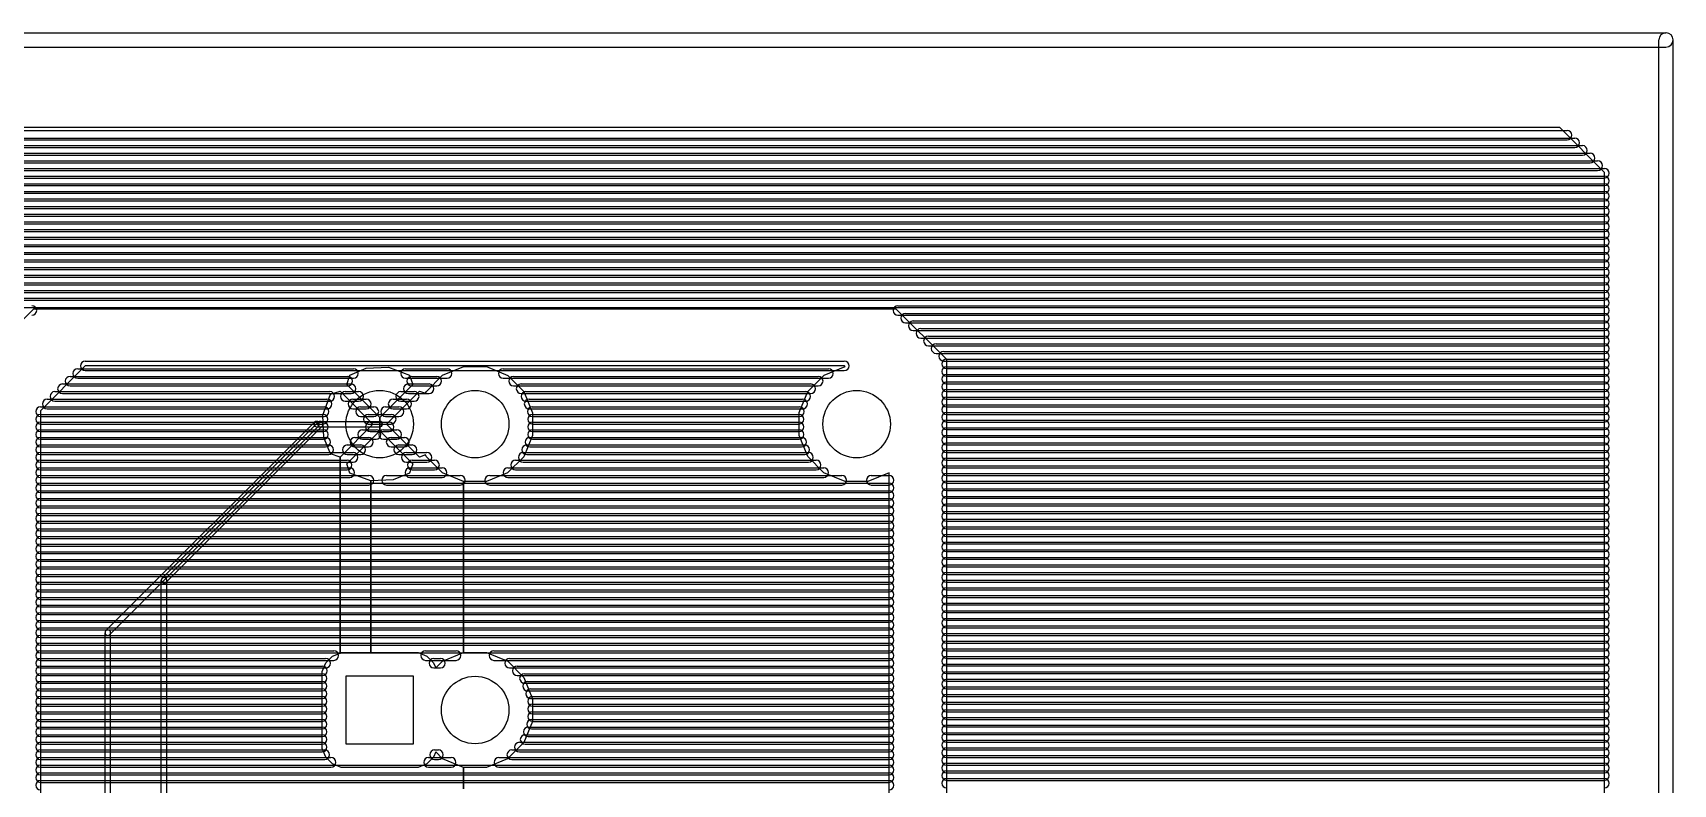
# Model space of a CAD drawing. Extents: x 25909 to 94169, y 14485 to 72115.
# Drawn here: x 76970 to 94169, y 64230 to 72115 of the extents above; entities that cross this region are included whole.
import ezdxf

# ---------------------------------------------------------------- set-up
doc = ezdxf.new("R2010")
doc.units = 0
doc.layers.add('BLACK', color=1, linetype='CONTINUOUS')

msp = doc.modelspace()

# ---------------------------------------------------------------- linework, layer by layer
at = {"layer": 'BLACK'}
for p, q in [((27165, 72115), (94093, 72115)), ((27165, 71965), (94093, 71965)), ((94019, 14560), (94019, 72040)), ((94169, 14560), (94169, 72040)), ((92979, 71120), (67662, 71121)), ((67689, 71091), (93057, 71091)), ((67689, 71091), (93057, 71091)), ((93449, 70650), (92979, 71120)), ((67682, 70931), (93218, 70931)), ((67682, 70931), (93218, 70931)), ((67689, 71011), (93137, 71011)), ((67689, 71011), (93137, 71011)), ((67689, 70991), (93057, 70991)), ((67689, 70991), (93057, 70991)), ((67689, 70911), (93137, 70911)), ((67689, 70911), (93137, 70911)), ((67520, 70691), (93448, 70691)), ((67520, 70691), (93448, 70691)), ((67601, 70771), (93377, 70771)), ((67601, 70771), (93377, 70771)), ((67649, 70851), (93297, 70851)), ((67649, 70851), (93297, 70851)), ((67649, 70751), (93297, 70751)), ((67649, 70751), (93297, 70751)), ((67682, 70831), (93218, 70831)), ((67682, 70831), (93218, 70831)), ((67260, 70611), (93448, 70611)), ((67260, 70611), (93448, 70611)), ((67520, 70591), (93448, 70591)), ((67520, 70591), (93448, 70591)), ((67601, 70671), (93377, 70671)), ((67601, 70671), (93377, 70671)), ((71389, 70531), (93449, 70531)), ((71389, 70531), (93449, 70531)), ((93450, 34191), (93449, 70650)), ((67260, 70511), (93448, 70511)), ((67260, 70511), (93448, 70511)), ((71389, 70431), (93449, 70431)), ((71389, 70431), (93449, 70431)), ((71505, 70451), (93449, 70451)), ((71505, 70451), (93449, 70451)), ((71505, 70351), (93449, 70351)), ((71505, 70351), (93449, 70351)), ((71572, 70371), (93448, 70371)), ((71572, 70371), (93448, 70371)), ((71572, 70271), (93448, 70271)), ((71572, 70271), (93448, 70271)), ((71606, 70291), (93448, 70291)), ((71606, 70291), (93448, 70291)), ((71606, 70191), (93448, 70191)), ((71606, 70191), (93448, 70191)), ((71626, 70211), (93448, 70211)), ((71626, 70211), (93448, 70211)), ((71614, 70051), (93448, 70051)), ((71614, 70051), (93448, 70051)), ((71626, 70131), (93448, 70131)), ((71626, 70131), (93448, 70131)), ((71626, 70111), (93448, 70111)), ((71626, 70111), (93448, 70111)), ((71626, 70031), (93448, 70031)), ((71626, 70031), (93448, 70031)), ((71524, 69891), (93448, 69891)), ((71524, 69891), (93448, 69891)), ((71580, 69971), (93448, 69971)), ((71580, 69971), (93448, 69971)), ((71580, 69871), (93448, 69871)), ((71580, 69871), (93448, 69871)), ((71614, 69951), (93448, 69951)), ((71614, 69951), (93448, 69951)), ((71165, 69731), (93449, 69731)), ((71165, 69731), (93449, 69731)), ((71434, 69811), (93448, 69811)), ((71434, 69811), (93448, 69811)), ((71434, 69711), (93448, 69711)), ((71434, 69711), (93448, 69711)), ((71524, 69791), (93448, 69791)), ((71524, 69791), (93448, 69791)), ((70925, 69491), (93449, 69491)), ((70925, 69491), (93449, 69491)), ((71005, 69571), (93449, 69571)), ((71005, 69571), (93449, 69571)), ((71085, 69651), (93449, 69651)), ((71085, 69651), (93449, 69651)), ((71085, 69551), (93449, 69551)), ((71085, 69551), (93449, 69551)), ((71165, 69631), (93449, 69631)), ((71165, 69631), (93449, 69631)), ((70765, 69331), (93449, 69331)), ((70765, 69331), (93449, 69331)), ((70845, 69411), (93449, 69411)), ((70845, 69411), (93449, 69411)), ((70925, 69391), (93449, 69391)), ((70925, 69391), (93449, 69391)), ((71005, 69471), (93449, 69471)), ((71005, 69471), (93449, 69471)), ((70765, 69231), (93449, 69231)), ((70765, 69231), (93449, 69231)), ((70845, 69311), (93449, 69311)), ((70845, 69311), (93449, 69311)), ((76449, 68691), (76979, 69220)), ((76979, 69220), (86020, 69220)), ((86020, 69220), (86550, 68691)), ((86040, 69251), (93448, 69251)), ((86040, 69251), (93448, 69251)), ((86040, 69151), (93448, 69151)), ((86040, 69151), (93448, 69151)), ((86120, 69171), (93448, 69171)), ((86120, 69171), (93448, 69171)), ((86120, 69071), (93448, 69071)), ((86120, 69071), (93448, 69071)), ((86200, 69091), (93448, 69091)), ((86200, 69091), (93448, 69091)), ((86200, 68991), (93448, 68991)), ((86200, 68991), (93448, 68991)), ((86280, 69011), (93448, 69011)), ((86280, 69011), (93448, 69011)), ((86280, 68911), (93448, 68911)), ((86280, 68911), (93448, 68911)), ((86360, 68931), (93448, 68931)), ((86360, 68931), (93448, 68931)), ((86360, 68831), (93448, 68831)), ((86360, 68831), (93448, 68831)), ((86440, 68851), (93448, 68851)), ((86440, 68851), (93448, 68851)), ((77520, 68670), (85478, 68670)), ((77520, 68670), (85478, 68670)), ((86440, 68751), (93448, 68751)), ((86440, 68751), (93448, 68751)), ((86520, 68771), (93448, 68771)), ((86520, 68771), (93448, 68771)), ((86520, 68671), (93448, 68671)), ((86520, 68671), (93448, 68671)), ((86550, 68691), (93448, 68691)), ((86550, 68691), (93448, 68691)), ((86550, 68691), (86550, 34191)), ((77520, 68620), (77050, 68150)), ((77360, 68510), (80272, 68510)), ((77360, 68510), (80272, 68510)), ((77440, 68590), (80332, 68590)), ((77440, 68590), (80332, 68590)), ((77440, 68490), (80332, 68490)), ((77440, 68490), (80332, 68490)), ((85479, 68620), (77520, 68620)), ((77520, 68570), (85478, 68570)), ((77520, 68570), (85478, 68570)), ((80261, 68425), (80294, 68524)), ((80294, 68524), (80465, 68595)), ((80465, 68595), (80700, 68605)), ((80700, 68605), (80920, 68524)), ((80877, 68590), (81313, 68590)), ((80877, 68590), (81313, 68590)), ((80877, 68490), (81313, 68490)), ((80877, 68490), (81313, 68490)), ((80920, 68524), (80953, 68425)), ((80942, 68510), (81204, 68510)), ((80942, 68510), (81204, 68510)), ((81096, 68351), (81266, 68521)), ((81266, 68521), (81488, 68612)), ((81488, 68612), (81728, 68612)), ((81728, 68612), (81949, 68520)), ((81901, 68590), (85313, 68590)), ((81901, 68590), (85313, 68590)), ((81901, 68490), (85313, 68490)), ((81901, 68490), (85313, 68490)), ((81949, 68520), (82119, 68350)), ((82009, 68510), (85205, 68510)), ((82009, 68510), (85205, 68510)), ((85096, 68351), (85266, 68521)), ((85266, 68521), (85487, 68612)), ((85487, 68612), (85479, 68620)), ((86550, 68611), (93448, 68611)), ((86550, 68611), (93448, 68611)), ((86550, 68591), (93448, 68591)), ((86550, 68591), (93448, 68591)), ((86550, 68531), (93448, 68531)), ((86550, 68531), (93448, 68531)), ((86550, 68511), (93448, 68511)), ((86550, 68511), (93448, 68511)), ((77200, 68350), (80084, 68350)), ((77200, 68350), (80084, 68350)), ((77280, 68430), (80306, 68430)), ((77280, 68430), (80306, 68430)), ((77280, 68330), (80306, 68330)), ((77280, 68330), (80306, 68330)), ((77360, 68410), (80272, 68410)), ((77360, 68410), (80272, 68410)), ((80011, 68102), (80092, 68322)), ((80092, 68322), (80191, 68355)), ((80191, 68355), (80536, 68009)), ((80246, 68350), (80386, 68350)), ((80246, 68350), (80386, 68350)), ((80607, 68080), (80261, 68425)), ((80953, 68425), (80607, 68080)), ((80678, 68009), (81023, 68355)), ((80827, 68350), (80969, 68350)), ((80827, 68350), (80969, 68350)), ((80907, 68430), (81125, 68430)), ((80907, 68430), (81125, 68430)), ((80907, 68330), (81125, 68330)), ((80907, 68330), (81125, 68330)), ((80942, 68410), (81204, 68410)), ((80942, 68410), (81204, 68410)), ((81023, 68355), (81088, 68334)), ((81088, 68334), (81096, 68351)), ((82009, 68410), (85205, 68410)), ((82009, 68410), (85205, 68410)), ((82089, 68430), (85125, 68430)), ((82089, 68430), (85125, 68430)), ((82089, 68330), (85125, 68330)), ((82089, 68330), (85125, 68330)), ((82119, 68350), (82210, 68128)), ((82140, 68350), (85074, 68350)), ((82140, 68350), (85074, 68350)), ((85004, 68130), (85096, 68351)), ((86550, 68451), (93448, 68451)), ((86550, 68451), (93448, 68451)), ((86550, 68431), (93448, 68431)), ((86550, 68431), (93448, 68431)), ((86550, 68371), (93448, 68371)), ((86550, 68371), (93448, 68371)), ((86550, 68351), (93448, 68351)), ((86550, 68351), (93448, 68351)), ((86550, 68291), (93448, 68291)), ((86550, 68291), (93448, 68291)), ((77050, 68190), (80024, 68190)), ((77050, 68190), (80024, 68190)), ((77050, 68150), (77050, 24288)), ((77120, 68270), (80054, 68270)), ((77120, 68270), (80054, 68270)), ((77120, 68170), (80054, 68170)), ((77120, 68170), (80054, 68170)), ((77200, 68250), (80084, 68250)), ((77200, 68250), (80084, 68250)), ((80246, 68250), (80386, 68250)), ((80246, 68250), (80386, 68250)), ((80326, 68270), (80466, 68270)), ((80326, 68270), (80466, 68270)), ((80326, 68170), (80466, 68170)), ((80326, 68170), (80466, 68170)), ((80406, 68190), (80546, 68190)), ((80406, 68190), (80546, 68190)), ((80667, 68190), (80809, 68190)), ((80667, 68190), (80809, 68190)), ((80747, 68270), (80889, 68270)), ((80747, 68270), (80889, 68270)), ((80747, 68170), (80889, 68170)), ((80747, 68170), (80889, 68170)), ((80827, 68250), (80969, 68250)), ((80827, 68250), (80969, 68250)), ((82140, 68250), (85074, 68250)), ((82140, 68250), (85074, 68250)), ((82173, 68270), (85041, 68270)), ((82173, 68270), (85041, 68270)), ((82173, 68170), (85041, 68170)), ((82173, 68170), (85041, 68170)), ((82206, 68190), (85008, 68190)), ((82206, 68190), (85008, 68190)), ((82210, 68128), (82210, 67888)), ((85004, 67890), (85004, 68130)), ((86550, 68271), (93448, 68271)), ((86550, 68271), (93448, 68271)), ((86550, 68211), (93448, 68211)), ((86550, 68211), (93448, 68211)), ((86550, 68191), (93448, 68191)), ((86550, 68191), (93448, 68191)), ((86550, 68131), (93448, 68131)), ((86550, 68131), (93448, 68131)), ((86550, 68111), (93448, 68111)), ((86550, 68111), (93448, 68111)), ((77050, 68110), (80012, 68110)), ((77050, 68110), (80012, 68110)), ((77050, 68090), (80024, 68090)), ((77050, 68090), (80024, 68090)), ((77050, 68030), (80016, 68030)), ((77050, 68030), (80016, 68030)), ((77050, 68010), (80012, 68010)), ((77050, 68010), (80012, 68010)), ((77050, 67950), (80018, 67950)), ((77050, 67950), (80018, 67950)), ((79923, 68029), (77736, 65842)), ((79964, 67988), (77777, 65801)), ((78326, 66392), (79963, 68029)), ((78367, 66351), (80004, 67988)), ((79945, 68038), (80607, 68038)), ((79945, 67980), (80607, 67980)), ((79984, 68038), (80606, 68038)), ((79984, 67980), (80606, 67980)), ((80021, 67867), (80011, 68102)), ((80536, 68009), (80191, 67663)), ((80406, 68090), (80546, 68090)), ((80406, 68090), (80546, 68090)), ((80427, 67950), (80569, 67950)), ((80427, 67950), (80569, 67950)), ((80486, 68110), (80728, 68110)), ((80486, 68110), (80728, 68110)), ((80486, 68010), (80728, 68010)), ((80486, 68010), (80728, 68010)), ((80507, 68030), (80705, 68030)), ((80507, 68030), (80705, 68030)), ((80607, 67938), (80607, 68080)), ((80607, 68080), (80607, 67938)), ((80646, 67950), (80786, 67950)), ((80646, 67950), (80786, 67950)), ((80667, 68090), (80809, 68090)), ((80667, 68090), (80809, 68090)), ((81023, 67663), (80678, 68009)), ((82206, 68090), (85008, 68090)), ((82206, 68090), (85008, 68090)), ((82210, 68110), (85004, 68110)), ((82210, 68110), (85004, 68110)), ((82210, 68030), (85004, 68030)), ((82210, 68030), (85004, 68030)), ((82210, 68010), (85004, 68010)), ((82210, 68010), (85004, 68010)), ((82210, 67950), (85004, 67950)), ((82210, 67950), (85004, 67950)), ((86550, 68051), (93448, 68051)), ((86550, 68051), (93448, 68051)), ((86550, 68031), (93448, 68031)), ((86550, 68031), (93448, 68031)), ((86550, 67971), (93448, 67971)), ((86550, 67971), (93448, 67971)), ((86550, 67951), (93448, 67951)), ((86550, 67951), (93448, 67951)), ((77050, 67930), (80016, 67930)), ((77050, 67930), (80016, 67930)), ((77050, 67870), (80040, 67870)), ((77050, 67870), (80040, 67870)), ((77050, 67850), (80018, 67850)), ((77050, 67850), (80018, 67850)), ((77050, 67790), (80072, 67790)), ((77050, 67790), (80072, 67790)), ((77050, 67770), (80040, 67770)), ((77050, 67770), (80040, 67770)), ((80092, 67696), (80021, 67867)), ((80261, 67593), (80607, 67938)), ((80267, 67790), (80409, 67790)), ((80267, 67790), (80409, 67790)), ((80347, 67870), (80489, 67870)), ((80347, 67870), (80489, 67870)), ((80347, 67770), (80489, 67770)), ((80347, 67770), (80489, 67770)), ((80427, 67850), (80569, 67850)), ((80427, 67850), (80569, 67850)), ((80507, 67930), (80705, 67930)), ((80507, 67930), (80705, 67930)), ((80607, 67938), (80953, 67593)), ((80646, 67850), (80786, 67850)), ((80646, 67850), (80786, 67850)), ((80726, 67870), (80866, 67870)), ((80726, 67870), (80866, 67870)), ((80726, 67770), (80866, 67770)), ((80726, 67770), (80866, 67770)), ((80806, 67790), (80946, 67790)), ((80806, 67790), (80946, 67790)), ((82210, 67888), (82118, 67667)), ((82148, 67790), (85064, 67790)), ((82148, 67790), (85064, 67790)), ((82181, 67870), (85031, 67870)), ((82181, 67870), (85031, 67870)), ((82181, 67770), (85031, 67770)), ((82181, 67770), (85031, 67770)), ((82210, 67930), (85004, 67930)), ((82210, 67930), (85004, 67930)), ((82210, 67850), (85004, 67850)), ((82210, 67850), (85004, 67850)), ((85095, 67668), (85004, 67890)), ((86550, 67891), (93448, 67891)), ((86550, 67891), (93448, 67891)), ((86550, 67871), (93448, 67871)), ((86550, 67871), (93448, 67871)), ((86550, 67811), (93448, 67811)), ((86550, 67811), (93448, 67811)), ((86550, 67791), (93448, 67791)), ((86550, 67791), (93448, 67791)), ((77050, 67710), (80328, 67710)), ((77050, 67710), (80328, 67710)), ((77050, 67690), (80072, 67690)), ((77050, 67690), (80072, 67690)), ((77050, 67630), (80264, 67630)), ((77050, 67630), (80264, 67630)), ((77050, 67610), (80328, 67610)), ((77050, 67610), (80328, 67610)), ((80191, 67663), (80092, 67696)), ((80191, 65607), (80191, 67663)), ((80191, 67663), (80191, 65607)), ((80267, 67690), (80409, 67690)), ((80267, 67690), (80409, 67690)), ((80806, 67690), (80946, 67690)), ((80806, 67690), (80946, 67690)), ((80886, 67710), (81102, 67710)), ((80886, 67710), (81102, 67710)), ((80886, 67610), (81102, 67610)), ((80886, 67610), (81102, 67610)), ((80948, 67630), (81182, 67630)), ((80948, 67630), (81182, 67630)), ((81088, 67685), (81023, 67663)), ((81095, 67668), (81088, 67685)), ((81265, 67498), (81095, 67668)), ((82118, 67667), (81948, 67497)), ((82031, 67630), (85183, 67630)), ((82031, 67630), (85183, 67630)), ((82111, 67710), (85103, 67710)), ((82111, 67710), (85103, 67710)), ((82111, 67610), (85103, 67610)), ((82111, 67610), (85103, 67610)), ((82148, 67690), (85064, 67690)), ((82148, 67690), (85064, 67690)), ((85265, 67498), (85095, 67668)), ((86550, 67731), (93448, 67731)), ((86550, 67731), (93448, 67731)), ((86550, 67711), (93448, 67711)), ((86550, 67711), (93448, 67711)), ((86550, 67651), (93448, 67651)), ((86550, 67651), (93448, 67651)), ((86550, 67631), (93448, 67631)), ((86550, 67631), (93448, 67631)), ((77050, 67550), (80292, 67550)), ((77050, 67550), (80292, 67550)), ((77050, 67530), (80264, 67530)), ((77050, 67530), (80264, 67530)), ((77050, 67470), (80494, 67470)), ((77050, 67470), (80494, 67470)), ((77050, 67450), (80292, 67450)), ((77050, 67450), (80292, 67450)), ((80294, 67494), (80261, 67593)), ((80514, 67413), (80294, 67494)), ((80749, 67423), (80514, 67413)), ((80678, 67470), (81452, 67470)), ((80678, 67470), (81452, 67470)), ((80920, 67494), (80749, 67423)), ((80953, 67593), (80920, 67494)), ((80922, 67550), (81262, 67550)), ((80922, 67550), (81262, 67550)), ((80922, 67450), (81262, 67450)), ((80922, 67450), (81262, 67450)), ((80948, 67530), (81182, 67530)), ((80948, 67530), (81182, 67530)), ((81486, 67406), (81265, 67498)), ((81948, 67497), (81726, 67406)), ((81760, 67470), (85452, 67470)), ((81760, 67470), (85452, 67470)), ((81951, 67550), (85263, 67550)), ((81951, 67550), (85263, 67550)), ((81951, 67450), (85263, 67450)), ((81951, 67450), (85263, 67450)), ((82031, 67530), (85183, 67530)), ((82031, 67530), (85183, 67530)), ((85486, 67406), (85265, 67498)), ((85948, 67497), (85726, 67406)), ((85760, 67470), (85948, 67470)), ((85760, 67470), (85948, 67470)), ((85949, 67498), (85948, 67497)), ((85949, 64091), (85949, 67498)), ((86550, 67571), (93448, 67571)), ((86550, 67571), (93448, 67571)), ((86550, 67551), (93448, 67551)), ((86550, 67551), (93448, 67551)), ((86550, 67491), (93448, 67491)), ((86550, 67491), (93448, 67491)), ((86550, 67471), (93448, 67471)), ((86550, 67471), (93448, 67471)), ((77050, 67390), (85948, 67390)), ((77050, 67390), (85948, 67390)), ((77050, 67370), (80494, 67370)), ((77050, 67370), (80494, 67370)), ((77050, 67310), (85948, 67310)), ((77050, 67310), (85948, 67310)), ((77050, 67290), (85948, 67290)), ((77050, 67290), (85948, 67290)), ((80514, 65612), (80514, 67413)), ((80514, 67413), (80514, 65612)), ((80678, 67370), (81452, 67370)), ((80678, 67370), (81452, 67370)), ((81486, 65612), (81486, 67406)), ((81726, 67406), (81486, 67406)), ((81486, 67406), (81486, 65612)), ((81760, 67370), (85452, 67370)), ((81760, 67370), (85452, 67370)), ((85726, 67406), (85486, 67406)), ((85760, 67370), (85948, 67370)), ((85760, 67370), (85948, 67370)), ((86550, 67411), (93448, 67411)), ((86550, 67411), (93448, 67411)), ((86550, 67391), (93448, 67391)), ((86550, 67391), (93448, 67391)), ((86550, 67331), (93448, 67331)), ((86550, 67331), (93448, 67331)), ((86550, 67311), (93448, 67311)), ((86550, 67311), (93448, 67311)), ((86550, 67251), (93448, 67251)), ((86550, 67251), (93448, 67251)), ((77050, 67230), (85948, 67230)), ((77050, 67230), (85948, 67230)), ((77050, 67210), (85948, 67210)), ((77050, 67210), (85948, 67210)), ((77050, 67150), (85948, 67150)), ((77050, 67150), (85948, 67150)), ((77050, 67130), (85948, 67130)), ((77050, 67130), (85948, 67130)), ((86550, 67231), (93448, 67231)), ((86550, 67231), (93448, 67231)), ((86550, 67171), (93448, 67171)), ((86550, 67171), (93448, 67171)), ((86550, 67151), (93448, 67151)), ((86550, 67151), (93448, 67151)), ((86550, 67091), (93448, 67091)), ((86550, 67091), (93448, 67091)), ((77050, 67070), (85948, 67070)), ((77050, 67070), (85948, 67070)), ((77050, 67050), (85948, 67050)), ((77050, 67050), (85948, 67050)), ((77050, 66990), (85948, 66990)), ((77050, 66990), (85948, 66990)), ((77050, 66970), (85948, 66970)), ((77050, 66970), (85948, 66970)), ((77050, 66910), (85948, 66910)), ((77050, 66910), (85948, 66910)), ((86550, 67071), (93448, 67071)), ((86550, 67071), (93448, 67071)), ((86550, 67011), (93448, 67011)), ((86550, 67011), (93448, 67011)), ((86550, 66991), (93448, 66991)), ((86550, 66991), (93448, 66991)), ((86550, 66931), (93448, 66931)), ((86550, 66931), (93448, 66931)), ((86550, 66911), (93448, 66911)), ((86550, 66911), (93448, 66911)), ((77050, 66890), (85948, 66890)), ((77050, 66890), (85948, 66890)), ((77050, 66830), (85948, 66830)), ((77050, 66830), (85948, 66830)), ((77050, 66810), (85948, 66810)), ((77050, 66810), (85948, 66810)), ((77050, 66750), (85948, 66750)), ((77050, 66750), (85948, 66750)), ((86550, 66851), (93448, 66851)), ((86550, 66851), (93448, 66851)), ((86550, 66831), (93448, 66831)), ((86550, 66831), (93448, 66831)), ((86550, 66771), (93448, 66771)), ((86550, 66771), (93448, 66771)), ((86550, 66751), (93448, 66751)), ((86550, 66751), (93448, 66751)), ((77050, 66730), (85948, 66730)), ((77050, 66730), (85948, 66730)), ((77050, 66670), (85948, 66670)), ((77050, 66670), (85948, 66670)), ((77050, 66650), (85948, 66650)), ((77050, 66650), (85948, 66650)), ((77050, 66590), (85948, 66590)), ((77050, 66590), (85948, 66590)), ((77050, 66570), (85948, 66570)), ((77050, 66570), (85948, 66570)), ((86550, 66691), (93448, 66691)), ((86550, 66691), (93448, 66691)), ((86550, 66671), (93448, 66671)), ((86550, 66671), (93448, 66671)), ((86550, 66611), (93448, 66611)), ((86550, 66611), (93448, 66611)), ((86550, 66591), (93448, 66591)), ((86550, 66591), (93448, 66591)), ((77050, 66510), (85948, 66510)), ((77050, 66510), (85948, 66510)), ((77050, 66490), (85948, 66490)), ((77050, 66490), (85948, 66490)), ((77050, 66430), (85948, 66430)), ((77050, 66430), (85948, 66430)), ((77050, 66410), (85948, 66410)), ((77050, 66410), (85948, 66410)), ((86550, 66531), (93448, 66531)), ((86550, 66531), (93448, 66531)), ((86550, 66511), (93448, 66511)), ((86550, 66511), (93448, 66511)), ((86550, 66451), (93448, 66451)), ((86550, 66451), (93448, 66451)), ((86550, 66431), (93448, 66431)), ((86550, 66431), (93448, 66431)), ((77050, 66350), (85948, 66350)), ((77050, 66350), (85948, 66350)), ((77050, 66330), (85948, 66330)), ((77050, 66330), (85948, 66330)), ((77050, 66270), (85948, 66270)), ((77050, 66270), (85948, 66270)), ((77050, 66250), (85948, 66250)), ((77050, 66250), (85948, 66250)), ((78317, 62947), (78317, 66371)), ((78375, 62947), (78375, 66371)), ((86550, 66371), (93448, 66371)), ((86550, 66371), (93448, 66371)), ((86550, 66351), (93448, 66351)), ((86550, 66351), (93448, 66351)), ((86550, 66291), (93448, 66291)), ((86550, 66291), (93448, 66291)), ((86550, 66271), (93448, 66271)), ((86550, 66271), (93448, 66271)), ((77050, 66190), (85948, 66190)), ((77050, 66190), (85948, 66190)), ((77050, 66170), (85948, 66170)), ((77050, 66170), (85948, 66170)), ((77050, 66110), (85948, 66110)), ((77050, 66110), (85948, 66110)), ((77050, 66090), (85948, 66090)), ((77050, 66090), (85948, 66090)), ((86550, 66211), (93448, 66211)), ((86550, 66211), (93448, 66211)), ((86550, 66191), (93448, 66191)), ((86550, 66191), (93448, 66191)), ((86550, 66131), (93448, 66131)), ((86550, 66131), (93448, 66131)), ((86550, 66111), (93448, 66111)), ((86550, 66111), (93448, 66111)), ((86550, 66051), (93448, 66051)), ((86550, 66051), (93448, 66051)), ((77050, 66030), (85948, 66030)), ((77050, 66030), (85948, 66030)), ((77050, 66010), (85948, 66010)), ((77050, 66010), (85948, 66010)), ((77050, 65950), (85948, 65950)), ((77050, 65950), (85948, 65950)), ((77050, 65930), (85948, 65930)), ((77050, 65930), (85948, 65930)), ((86550, 66031), (93448, 66031)), ((86550, 66031), (93448, 66031)), ((86550, 65971), (93448, 65971)), ((86550, 65971), (93448, 65971)), ((86550, 65951), (93448, 65951)), ((86550, 65951), (93448, 65951)), ((86550, 65891), (93448, 65891)), ((86550, 65891), (93448, 65891)), ((77050, 65870), (85948, 65870)), ((77050, 65870), (85948, 65870)), ((77050, 65850), (85948, 65850)), ((77050, 65850), (85948, 65850)), ((77050, 65790), (85948, 65790)), ((77050, 65790), (85948, 65790)), ((77050, 65770), (85948, 65770)), ((77050, 65770), (85948, 65770)), ((77050, 65710), (85948, 65710)), ((77050, 65710), (85948, 65710)), ((77727, 50702), (77727, 65820)), ((77785, 50702), (77785, 65820)), ((86550, 65871), (93448, 65871)), ((86550, 65871), (93448, 65871)), ((86550, 65811), (93448, 65811)), ((86550, 65811), (93448, 65811)), ((86550, 65791), (93448, 65791)), ((86550, 65791), (93448, 65791)), ((86550, 65731), (93448, 65731)), ((86550, 65731), (93448, 65731)), ((86550, 65711), (93448, 65711)), ((86550, 65711), (93448, 65711)), ((77050, 65690), (85948, 65690)), ((77050, 65690), (85948, 65690)), ((77050, 65630), (80126, 65630)), ((77050, 65630), (80126, 65630)), ((77050, 65610), (85948, 65610)), ((77050, 65610), (85948, 65610)), ((77050, 65550), (80040, 65550)), ((77050, 65550), (80040, 65550)), ((80042, 65504), (80112, 65574)), ((80112, 65574), (80191, 65607)), ((80191, 65607), (80204, 65612)), ((80204, 65612), (80514, 65612)), ((80514, 65612), (81011, 65612)), ((81011, 65612), (81102, 65574)), ((81088, 65630), (81408, 65630)), ((81088, 65630), (81408, 65630)), ((81102, 65574), (81172, 65504)), ((81174, 65550), (81244, 65550)), ((81174, 65550), (81244, 65550)), ((81266, 65521), (81486, 65612)), ((81486, 65612), (81728, 65612)), ((81728, 65612), (81949, 65520)), ((81805, 65630), (85949, 65630)), ((81805, 65630), (85949, 65630)), ((81969, 65550), (85949, 65550)), ((81969, 65550), (85949, 65550)), ((86550, 65651), (93448, 65651)), ((86550, 65651), (93448, 65651)), ((86550, 65631), (93448, 65631)), ((86550, 65631), (93448, 65631)), ((86550, 65571), (93448, 65571)), ((86550, 65571), (93448, 65571)), ((86550, 65551), (93448, 65551)), ((86550, 65551), (93448, 65551)), ((77050, 65530), (80126, 65530)), ((77050, 65530), (80126, 65530)), ((77050, 65470), (80006, 65470)), ((77050, 65470), (80006, 65470)), ((77050, 65450), (80040, 65450)), ((77050, 65450), (80040, 65450)), ((77050, 65390), (80004, 65390)), ((77050, 65390), (80004, 65390)), ((77050, 65370), (80006, 65370)), ((77050, 65370), (80006, 65370)), ((80004, 65413), (80042, 65504)), ((80004, 64606), (80004, 65413)), ((80961, 65363), (80253, 65363)), ((80253, 65363), (80253, 64655)), ((80961, 64655), (80961, 65363)), ((81088, 65530), (81408, 65530)), ((81088, 65530), (81408, 65530)), ((81172, 65504), (81194, 65450)), ((81174, 65450), (81244, 65450)), ((81174, 65450), (81244, 65450)), ((81194, 65450), (81266, 65521)), ((81805, 65530), (85949, 65530)), ((81805, 65530), (85949, 65530)), ((81949, 65520), (82119, 65350)), ((81969, 65450), (85949, 65450)), ((81969, 65450), (85949, 65450)), ((82049, 65470), (85949, 65470)), ((82049, 65470), (85949, 65470)), ((82049, 65370), (85949, 65370)), ((82049, 65370), (85949, 65370)), ((82124, 65390), (85948, 65390)), ((82124, 65390), (85948, 65390)), ((86550, 65491), (93448, 65491)), ((86550, 65491), (93448, 65491)), ((86550, 65471), (93448, 65471)), ((86550, 65471), (93448, 65471)), ((86550, 65411), (93448, 65411)), ((86550, 65411), (93448, 65411)), ((86550, 65391), (93448, 65391)), ((86550, 65391), (93448, 65391)), ((77050, 65310), (80004, 65310)), ((77050, 65310), (80004, 65310)), ((77050, 65290), (80004, 65290)), ((77050, 65290), (80004, 65290)), ((77050, 65230), (80004, 65230)), ((77050, 65230), (80004, 65230)), ((77050, 65210), (80004, 65210)), ((77050, 65210), (80004, 65210)), ((82119, 65350), (82210, 65128)), ((82124, 65290), (85948, 65290)), ((82124, 65290), (85948, 65290)), ((82156, 65310), (85948, 65310)), ((82156, 65310), (85948, 65310)), ((82156, 65210), (85948, 65210)), ((82156, 65210), (85948, 65210)), ((82189, 65230), (85949, 65230)), ((82189, 65230), (85949, 65230)), ((86550, 65331), (93448, 65331)), ((86550, 65331), (93448, 65331)), ((86550, 65311), (93448, 65311)), ((86550, 65311), (93448, 65311)), ((86550, 65251), (93448, 65251)), ((86550, 65251), (93448, 65251)), ((86550, 65231), (93448, 65231)), ((86550, 65231), (93448, 65231)), ((77050, 65150), (80004, 65150)), ((77050, 65150), (80004, 65150)), ((77050, 65130), (80004, 65130)), ((77050, 65130), (80004, 65130)), ((77050, 65070), (80004, 65070)), ((77050, 65070), (80004, 65070)), ((77050, 65050), (80004, 65050)), ((77050, 65050), (80004, 65050)), ((82189, 65130), (85949, 65130)), ((82189, 65130), (85949, 65130)), ((82210, 65150), (85948, 65150)), ((82210, 65150), (85948, 65150)), ((82210, 65128), (82210, 64888)), ((82210, 65070), (85948, 65070)), ((82210, 65070), (85948, 65070)), ((82210, 65050), (85948, 65050)), ((82210, 65050), (85948, 65050)), ((86550, 65171), (93448, 65171)), ((86550, 65171), (93448, 65171)), ((86550, 65151), (93448, 65151)), ((86550, 65151), (93448, 65151)), ((86550, 65091), (93448, 65091)), ((86550, 65091), (93448, 65091)), ((86550, 65071), (93448, 65071)), ((86550, 65071), (93448, 65071)), ((77050, 64990), (80004, 64990)), ((77050, 64990), (80004, 64990)), ((77050, 64970), (80004, 64970)), ((77050, 64970), (80004, 64970)), ((77050, 64910), (80004, 64910)), ((77050, 64910), (80004, 64910)), ((77050, 64890), (80004, 64890)), ((77050, 64890), (80004, 64890)), ((82210, 64888), (82118, 64667)), ((82198, 64910), (85948, 64910)), ((82198, 64910), (85948, 64910)), ((82210, 64990), (85948, 64990)), ((82210, 64990), (85948, 64990)), ((82210, 64970), (85948, 64970)), ((82210, 64970), (85948, 64970)), ((82210, 64890), (85948, 64890)), ((82210, 64890), (85948, 64890)), ((86550, 65011), (93448, 65011)), ((86550, 65011), (93448, 65011)), ((86550, 64991), (93448, 64991)), ((86550, 64991), (93448, 64991)), ((86550, 64931), (93448, 64931)), ((86550, 64931), (93448, 64931)), ((86550, 64911), (93448, 64911)), ((86550, 64911), (93448, 64911)), ((86550, 64851), (93448, 64851)), ((86550, 64851), (93448, 64851)), ((77050, 64830), (80004, 64830)), ((77050, 64830), (80004, 64830)), ((77050, 64810), (80004, 64810)), ((77050, 64810), (80004, 64810)), ((77050, 64750), (80004, 64750)), ((77050, 64750), (80004, 64750)), ((77050, 64730), (80004, 64730)), ((77050, 64730), (80004, 64730)), ((82131, 64750), (85949, 64750)), ((82131, 64750), (85949, 64750)), ((82165, 64830), (85949, 64830)), ((82165, 64830), (85949, 64830)), ((82165, 64730), (85949, 64730)), ((82165, 64730), (85949, 64730)), ((82198, 64810), (85948, 64810)), ((82198, 64810), (85948, 64810)), ((86550, 64831), (93448, 64831)), ((86550, 64831), (93448, 64831)), ((86550, 64771), (93448, 64771)), ((86550, 64771), (93448, 64771)), ((86550, 64751), (93448, 64751)), ((86550, 64751), (93448, 64751)), ((86550, 64691), (93448, 64691)), ((86550, 64691), (93448, 64691)), ((86550, 64671), (93448, 64671)), ((86550, 64671), (93448, 64671)), ((77050, 64670), (80004, 64670)), ((77050, 64670), (80004, 64670)), ((77050, 64650), (80004, 64650)), ((77050, 64650), (80004, 64650)), ((77050, 64590), (80030, 64590)), ((77050, 64590), (80030, 64590)), ((77050, 64570), (80004, 64570)), ((77050, 64570), (80004, 64570)), ((77050, 64510), (80096, 64510)), ((77050, 64510), (80096, 64510)), ((80042, 64514), (80004, 64606)), ((80112, 64444), (80042, 64514)), ((80253, 64655), (80961, 64655)), ((81172, 64514), (81102, 64444)), ((81118, 64510), (81356, 64510)), ((81118, 64510), (81356, 64510)), ((81194, 64569), (81172, 64514)), ((81182, 64590), (81222, 64590)), ((81182, 64590), (81222, 64590)), ((81265, 64498), (81194, 64569)), ((81857, 64510), (85949, 64510)), ((81857, 64510), (85949, 64510)), ((82118, 64667), (81948, 64497)), ((81991, 64590), (85949, 64590)), ((81991, 64590), (85949, 64590)), ((82071, 64670), (85949, 64670)), ((82071, 64670), (85949, 64670)), ((82071, 64570), (85949, 64570)), ((82071, 64570), (85949, 64570)), ((82131, 64650), (85949, 64650)), ((82131, 64650), (85949, 64650)), ((86550, 64611), (93448, 64611)), ((86550, 64611), (93448, 64611)), ((86550, 64591), (93448, 64591)), ((86550, 64591), (93448, 64591)), ((86550, 64531), (93448, 64531)), ((86550, 64531), (93448, 64531)), ((86550, 64511), (93448, 64511)), ((86550, 64511), (93448, 64511)), ((77050, 64490), (80030, 64490)), ((77050, 64490), (80030, 64490)), ((77050, 64430), (85948, 64430)), ((77050, 64430), (85948, 64430)), ((77050, 64410), (80096, 64410)), ((77050, 64410), (80096, 64410)), ((77050, 64350), (85948, 64350)), ((77050, 64350), (85948, 64350)), ((77050, 64330), (85948, 64330)), ((77050, 64330), (85948, 64330)), ((80203, 64406), (80112, 64444)), ((81010, 64406), (80203, 64406)), ((81102, 64444), (81010, 64406)), ((81118, 64410), (81356, 64410)), ((81118, 64410), (81356, 64410)), ((81182, 64490), (81222, 64490)), ((81182, 64490), (81222, 64490)), ((81486, 64406), (81265, 64498)), ((81486, 64183), (81486, 64406)), ((81726, 64406), (81486, 64406)), ((81486, 64406), (81486, 64183)), ((81948, 64497), (81726, 64406)), ((81857, 64410), (85949, 64410)), ((81857, 64410), (85949, 64410)), ((81991, 64490), (85949, 64490)), ((81991, 64490), (85949, 64490)), ((86550, 64451), (93448, 64451)), ((86550, 64451), (93448, 64451)), ((86550, 64431), (93448, 64431)), ((86550, 64431), (93448, 64431)), ((86550, 64371), (93448, 64371)), ((86550, 64371), (93448, 64371)), ((86550, 64351), (93448, 64351)), ((86550, 64351), (93448, 64351)), ((77050, 64270), (85948, 64270)), ((77050, 64270), (85948, 64270)), ((77050, 64250), (85948, 64250)), ((77050, 64250), (85948, 64250)), ((86550, 64291), (93448, 64291)), ((86550, 64291), (93448, 64291)), ((86550, 64271), (93448, 64271)), ((86550, 64271), (93448, 64271))]:
    msp.add_line(p, q, dxfattribs=at)
for centre in [(80607, 68009), (81607, 68009), (85607, 68009), (81607, 65009)]:
    msp.add_circle(centre, 354, dxfattribs=at)
for centre, radius, start, end in [((94094, 72040), 75, 360, 540), ((94093, 72040), 75, 270, 450), ((93057, 71041), 50, 270, 450), ((93057, 71041), 50, 270, 450), ((93137, 70961), 50, 270, 450), ((93137, 70961), 50, 270, 450), ((93218, 70881), 50, 270, 450), ((93218, 70881), 50, 270, 450), ((93297, 70801), 50, 270, 450), ((93297, 70801), 50, 270, 450), ((93377, 70721), 50, 270, 450), ((93377, 70721), 50, 270, 450), ((93448, 70641), 50, 270, 450), ((93448, 70641), 50, 270, 450), ((93448, 70561), 50, 270, 450), ((93448, 70561), 50, 270, 450), ((93449, 70481), 50, 270, 450), ((93449, 70481), 50, 270, 450), ((93448, 70321), 50, 270, 450), ((93448, 70321), 50, 270, 450), ((93449, 70401), 50, 270, 450), ((93449, 70401), 50, 270, 450), ((93448, 70241), 50, 270, 450), ((93448, 70241), 50, 270, 450), ((93448, 70161), 50, 270, 450), ((93448, 70161), 50, 270, 450), ((93448, 70081), 50, 270, 450), ((93448, 70081), 50, 270, 450), ((93448, 70001), 50, 270, 450), ((93448, 70001), 50, 270, 450), ((93448, 69921), 50, 270, 450), ((93448, 69921), 50, 270, 450), ((93448, 69841), 50, 270, 450), ((93448, 69841), 50, 270, 450), ((93448, 69761), 50, 270, 450), ((93448, 69761), 50, 270, 450), ((93449, 69681), 50, 270, 450), ((93449, 69681), 50, 270, 450), ((93449, 69601), 50, 270, 450), ((93449, 69601), 50, 270, 450), ((93449, 69521), 50, 270, 450), ((93449, 69521), 50, 270, 450), ((93449, 69441), 50, 270, 450), ((93449, 69441), 50, 270, 450), ((93449, 69361), 50, 270, 450), ((93449, 69361), 50, 270, 450), ((93449, 69281), 50, 270, 450), ((93449, 69281), 50, 270, 450), ((76960, 69201), 50, 270, 450), ((76960, 69201), 50, 270, 450), ((86040, 69201), 50, 90, 270), ((86040, 69201), 50, 90, 270), ((86120, 69121), 50, 90, 270), ((86120, 69121), 50, 90, 270), ((93448, 69201), 50, 270, 450), ((93448, 69201), 50, 270, 450), ((93448, 69121), 50, 270, 450), ((93448, 69121), 50, 270, 450), ((86200, 69041), 50, 90, 270), ((86200, 69041), 50, 90, 270), ((86280, 68961), 50, 90, 270), ((86280, 68961), 50, 90, 270), ((93448, 69041), 50, 270, 450), ((93448, 69041), 50, 270, 450), ((93448, 68961), 50, 270, 450), ((93448, 68961), 50, 270, 450), ((86360, 68881), 50, 90, 270), ((86360, 68881), 50, 90, 270), ((86440, 68801), 50, 90, 270), ((86440, 68801), 50, 90, 270), ((93448, 68881), 50, 270, 450), ((93448, 68881), 50, 270, 450), ((93448, 68801), 50, 270, 450), ((93448, 68801), 50, 270, 450), ((77520, 68620), 50, 90, 270), ((77520, 68620), 50, 90, 270), ((85478, 68620), 50, 270, 450), ((85478, 68620), 50, 270, 450), ((86520, 68721), 50, 90, 270), ((86520, 68721), 50, 90, 270), ((86550, 68641), 50, 90, 270), ((86550, 68641), 50, 90, 270), ((93448, 68721), 50, 270, 450), ((93448, 68721), 50, 270, 450), ((93448, 68641), 50, 270, 450), ((93448, 68641), 50, 270, 450), ((77360, 68460), 50, 90, 270), ((77360, 68460), 50, 90, 270), ((77440, 68540), 50, 90, 270), ((77440, 68540), 50, 90, 270), ((80272, 68460), 50, 270, 450), ((80272, 68460), 50, 270, 450), ((80332, 68540), 50, 270, 450), ((80332, 68540), 50, 270, 450), ((80877, 68540), 50, 90, 270), ((80877, 68540), 50, 90, 270), ((80942, 68460), 50, 90, 270), ((80942, 68460), 50, 90, 270), ((81204, 68460), 50, 270, 450), ((81204, 68460), 50, 270, 450), ((81313, 68540), 50, 270, 450), ((81313, 68540), 50, 270, 450), ((81901, 68540), 50, 90, 270), ((81901, 68540), 50, 90, 270), ((82009, 68460), 50, 90, 270), ((82009, 68460), 50, 90, 270), ((85205, 68460), 50, 270, 450), ((85205, 68460), 50, 270, 450), ((85313, 68540), 50, 270, 450), ((85313, 68540), 50, 270, 450), ((86550, 68561), 50, 90, 270), ((86550, 68561), 50, 90, 270), ((86550, 68481), 50, 90, 270), ((86550, 68481), 50, 90, 270), ((93448, 68561), 50, 270, 450), ((93448, 68561), 50, 270, 450), ((93448, 68481), 50, 270, 450), ((93448, 68481), 50, 270, 450), ((77200, 68300), 50, 90, 270), ((77200, 68300), 50, 90, 270), ((77280, 68380), 50, 90, 270), ((77280, 68380), 50, 90, 270), ((80084, 68300), 50, 270, 450), ((80084, 68300), 50, 270, 450), ((80246, 68300), 50, 90, 270), ((80246, 68300), 50, 90, 270), ((80306, 68380), 50, 270, 450), ((80306, 68380), 50, 270, 450), ((80386, 68300), 50, 270, 450), ((80386, 68300), 50, 270, 450), ((80827, 68300), 50, 90, 270), ((80827, 68300), 50, 90, 270), ((80907, 68380), 50, 90, 270), ((80907, 68380), 50, 90, 270), ((80969, 68300), 50, 270, 450), ((80969, 68300), 50, 270, 450), ((81125, 68380), 50, 270, 450), ((81125, 68380), 50, 270, 450), ((82089, 68380), 50, 90, 270), ((82089, 68380), 50, 90, 270), ((82140, 68300), 50, 90, 270), ((82140, 68300), 50, 90, 270), ((85074, 68300), 50, 270, 450), ((85074, 68300), 50, 270, 450), ((85125, 68380), 50, 270, 450), ((85125, 68380), 50, 270, 450), ((86550, 68401), 50, 90, 270), ((86550, 68401), 50, 90, 270), ((86550, 68321), 50, 90, 270), ((86550, 68321), 50, 90, 270), ((86550, 68241), 50, 90, 270), ((86550, 68241), 50, 90, 270), ((93448, 68401), 50, 270, 450), ((93448, 68401), 50, 270, 450), ((93448, 68321), 50, 270, 450), ((93448, 68321), 50, 270, 450), ((93448, 68241), 50, 270, 450), ((93448, 68241), 50, 270, 450), ((77050, 68140), 50, 90, 270), ((77050, 68140), 50, 90, 270), ((77120, 68220), 50, 90, 270), ((77120, 68220), 50, 90, 270), ((80024, 68140), 50, 270, 450), ((80024, 68140), 50, 270, 450), ((80054, 68220), 50, 270, 450), ((80054, 68220), 50, 270, 450), ((80326, 68220), 50, 90, 270), ((80326, 68220), 50, 90, 270), ((80406, 68140), 50, 90, 270), ((80406, 68140), 50, 90, 270), ((80466, 68220), 50, 270, 450), ((80466, 68220), 50, 270, 450), ((80546, 68140), 50, 270, 450), ((80546, 68140), 50, 270, 450), ((80667, 68140), 50, 90, 270), ((80667, 68140), 50, 90, 270), ((80747, 68220), 50, 90, 270), ((80747, 68220), 50, 90, 270), ((80809, 68140), 50, 270, 450), ((80809, 68140), 50, 270, 450), ((80889, 68220), 50, 270, 450), ((80889, 68220), 50, 270, 450), ((82173, 68220), 50, 90, 270), ((82173, 68220), 50, 90, 270), ((82206, 68140), 50, 90, 270), ((82206, 68140), 50, 90, 270), ((85008, 68140), 50, 270, 450), ((85008, 68140), 50, 270, 450), ((85041, 68220), 50, 270, 450), ((85041, 68220), 50, 270, 450), ((86550, 68161), 50, 90, 270), ((86550, 68161), 50, 90, 270), ((86550, 68081), 50, 90, 270), ((86550, 68081), 50, 90, 270), ((93448, 68161), 50, 270, 450), ((93448, 68161), 50, 270, 450), ((93448, 68081), 50, 270, 450), ((93448, 68081), 50, 270, 450), ((77050, 68060), 50, 90, 270), ((77050, 68060), 50, 90, 270), ((77050, 67980), 50, 90, 270), ((77050, 67980), 50, 90, 270), ((77050, 67900), 50, 90, 270), ((77050, 67900), 50, 90, 270), ((79945, 68009), 29, 90, 270), ((79944, 68009), 29, -45, 135), ((79984, 68009), 29, 90, 270), ((79984, 68009), 29, 315, 495), ((80012, 68060), 50, 270, 450), ((80012, 68060), 50, 270, 450), ((80016, 67980), 50, 270, 450), ((80016, 67980), 50, 270, 450), ((80018, 67900), 50, 270, 450), ((80018, 67900), 50, 270, 450), ((80427, 67900), 50, 90, 270), ((80427, 67900), 50, 90, 270), ((80486, 68060), 50, 90, 270), ((80486, 68060), 50, 90, 270), ((80507, 67980), 50, 90, 270), ((80507, 67980), 50, 90, 270), ((80569, 67900), 50, 270, 450), ((80569, 67900), 50, 270, 450), ((80646, 67900), 50, 90, 270), ((80646, 67900), 50, 90, 270), ((80606, 68009), 29, 270, 450), ((80607, 68009), 29, 270, 450), ((80705, 67980), 50, 270, 450), ((80705, 67980), 50, 270, 450), ((80728, 68060), 50, 270, 450), ((80728, 68060), 50, 270, 450), ((80786, 67900), 50, 270, 450), ((80786, 67900), 50, 270, 450), ((82210, 68060), 50, 90, 270), ((82210, 68060), 50, 90, 270), ((82210, 67980), 50, 90, 270), ((82210, 67980), 50, 90, 270), ((82210, 67900), 50, 90, 270), ((82210, 67900), 50, 90, 270), ((85004, 68060), 50, 270, 450), ((85004, 68060), 50, 270, 450), ((85004, 67980), 50, 270, 450), ((85004, 67980), 50, 270, 450), ((85004, 67900), 50, 270, 450), ((85004, 67900), 50, 270, 450), ((86550, 68001), 50, 90, 270), ((86550, 68001), 50, 90, 270), ((86550, 67921), 50, 90, 270), ((86550, 67921), 50, 90, 270), ((93448, 68001), 50, 270, 450), ((93448, 68001), 50, 270, 450), ((93448, 67921), 50, 270, 450), ((93448, 67921), 50, 270, 450), ((77050, 67820), 50, 90, 270), ((77050, 67820), 50, 90, 270), ((77050, 67740), 50, 90, 270), ((77050, 67740), 50, 90, 270), ((80040, 67820), 50, 270, 450), ((80040, 67820), 50, 270, 450), ((80072, 67740), 50, 270, 450), ((80072, 67740), 50, 270, 450), ((80267, 67740), 50, 90, 270), ((80267, 67740), 50, 90, 270), ((80347, 67820), 50, 90, 270), ((80347, 67820), 50, 90, 270), ((80409, 67740), 50, 270, 450), ((80409, 67740), 50, 270, 450), ((80489, 67820), 50, 270, 450), ((80489, 67820), 50, 270, 450), ((80726, 67820), 50, 90, 270), ((80726, 67820), 50, 90, 270), ((80806, 67740), 50, 90, 270), ((80806, 67740), 50, 90, 270), ((80866, 67820), 50, 270, 450), ((80866, 67820), 50, 270, 450), ((80946, 67740), 50, 270, 450), ((80946, 67740), 50, 270, 450), ((82148, 67740), 50, 90, 270), ((82148, 67740), 50, 90, 270), ((82181, 67820), 50, 90, 270), ((82181, 67820), 50, 90, 270), ((85031, 67820), 50, 270, 450), ((85031, 67820), 50, 270, 450), ((85064, 67740), 50, 270, 450), ((85064, 67740), 50, 270, 450), ((86550, 67841), 50, 90, 270), ((86550, 67841), 50, 90, 270), ((86550, 67761), 50, 90, 270), ((86550, 67761), 50, 90, 270), ((93448, 67841), 50, 270, 450), ((93448, 67841), 50, 270, 450), ((93448, 67761), 50, 270, 450), ((93448, 67761), 50, 270, 450), ((77050, 67660), 50, 90, 270), ((77050, 67660), 50, 90, 270), ((77050, 67580), 50, 90, 270), ((77050, 67580), 50, 90, 270), ((80264, 67580), 50, 270, 450), ((80264, 67580), 50, 270, 450), ((80328, 67660), 50, 270, 450), ((80328, 67660), 50, 270, 450), ((80886, 67660), 50, 90, 270), ((80886, 67660), 50, 90, 270), ((80948, 67580), 50, 90, 270), ((80948, 67580), 50, 90, 270), ((81102, 67660), 50, 270, 450), ((81102, 67660), 50, 270, 450), ((81182, 67580), 50, 270, 450), ((81182, 67580), 50, 270, 450), ((82031, 67580), 50, 90, 270), ((82031, 67580), 50, 90, 270), ((82111, 67660), 50, 90, 270), ((82111, 67660), 50, 90, 270), ((85103, 67660), 50, 270, 450), ((85103, 67660), 50, 270, 450), ((85183, 67580), 50, 270, 450), ((85183, 67580), 50, 270, 450), ((86550, 67681), 50, 90, 270), ((86550, 67681), 50, 90, 270), ((86550, 67601), 50, 90, 270), ((86550, 67601), 50, 90, 270), ((93448, 67681), 50, 270, 450), ((93448, 67681), 50, 270, 450), ((93448, 67601), 50, 270, 450), ((93448, 67601), 50, 270, 450), ((77050, 67500), 50, 90, 270), ((77050, 67500), 50, 90, 270), ((77050, 67420), 50, 90, 270), ((77050, 67420), 50, 90, 270), ((80292, 67500), 50, 270, 450), ((80292, 67500), 50, 270, 450), ((80494, 67420), 50, 270, 450), ((80494, 67420), 50, 270, 450), ((80678, 67420), 50, 90, 270), ((80678, 67420), 50, 90, 270), ((80922, 67500), 50, 90, 270), ((80922, 67500), 50, 90, 270), ((81262, 67500), 50, 270, 450), ((81262, 67500), 50, 270, 450), ((81452, 67420), 50, 270, 450), ((81452, 67420), 50, 270, 450), ((81760, 67420), 50, 90, 270), ((81760, 67420), 50, 90, 270), ((81951, 67500), 50, 90, 270), ((81951, 67500), 50, 90, 270), ((85263, 67500), 50, 270, 450), ((85263, 67500), 50, 270, 450), ((85452, 67420), 50, 270, 450), ((85452, 67420), 50, 270, 450), ((85760, 67420), 50, 90, 270), ((85760, 67420), 50, 90, 270), ((85948, 67420), 50, 270, 450), ((85948, 67420), 50, 270, 450), ((86550, 67521), 50, 90, 270), ((86550, 67521), 50, 90, 270), ((86550, 67441), 50, 90, 270), ((86550, 67441), 50, 90, 270), ((93448, 67521), 50, 270, 450), ((93448, 67521), 50, 270, 450), ((93448, 67441), 50, 270, 450), ((93448, 67441), 50, 270, 450), ((77050, 67340), 50, 90, 270), ((77050, 67340), 50, 90, 270), ((77050, 67260), 50, 90, 270), ((77050, 67260), 50, 90, 270), ((85948, 67340), 50, 270, 450), ((85948, 67340), 50, 270, 450), ((85948, 67260), 50, 270, 450), ((85948, 67260), 50, 270, 450), ((86550, 67361), 50, 90, 270), ((86550, 67361), 50, 90, 270), ((86550, 67281), 50, 90, 270), ((86550, 67281), 50, 90, 270), ((86550, 67201), 50, 90, 270), ((86550, 67201), 50, 90, 270), ((93448, 67361), 50, 270, 450), ((93448, 67361), 50, 270, 450), ((93448, 67281), 50, 270, 450), ((93448, 67281), 50, 270, 450), ((93448, 67201), 50, 270, 450), ((93448, 67201), 50, 270, 450), ((77050, 67180), 50, 90, 270), ((77050, 67180), 50, 90, 270), ((77050, 67100), 50, 90, 270), ((77050, 67100), 50, 90, 270), ((85948, 67180), 50, 270, 450), ((85948, 67180), 50, 270, 450), ((85948, 67100), 50, 270, 450), ((85948, 67100), 50, 270, 450), ((86550, 67121), 50, 90, 270), ((86550, 67121), 50, 90, 270), ((86550, 67041), 50, 90, 270), ((86550, 67041), 50, 90, 270), ((93448, 67121), 50, 270, 450), ((93448, 67121), 50, 270, 450), ((93448, 67041), 50, 270, 450), ((93448, 67041), 50, 270, 450), ((77050, 67020), 50, 90, 270), ((77050, 67020), 50, 90, 270), ((77050, 66940), 50, 90, 270), ((77050, 66940), 50, 90, 270), ((77050, 66860), 50, 90, 270), ((77050, 66860), 50, 90, 270), ((85948, 67020), 50, 270, 450), ((85948, 67020), 50, 270, 450), ((85948, 66940), 50, 270, 450), ((85948, 66940), 50, 270, 450), ((85948, 66860), 50, 270, 450), ((85948, 66860), 50, 270, 450), ((86550, 66961), 50, 90, 270), ((86550, 66961), 50, 90, 270), ((86550, 66881), 50, 90, 270), ((86550, 66881), 50, 90, 270), ((93448, 66961), 50, 270, 450), ((93448, 66961), 50, 270, 450), ((93448, 66881), 50, 270, 450), ((93448, 66881), 50, 270, 450), ((77050, 66780), 50, 90, 270), ((77050, 66780), 50, 90, 270), ((77050, 66700), 50, 90, 270), ((77050, 66700), 50, 90, 270), ((85948, 66780), 50, 270, 450), ((85948, 66780), 50, 270, 450), ((85948, 66700), 50, 270, 450), ((85948, 66700), 50, 270, 450), ((86550, 66801), 50, 90, 270), ((86550, 66801), 50, 90, 270), ((86550, 66721), 50, 90, 270), ((86550, 66721), 50, 90, 270), ((93448, 66801), 50, 270, 450), ((93448, 66801), 50, 270, 450), ((93448, 66721), 50, 270, 450), ((93448, 66721), 50, 270, 450), ((77050, 66620), 50, 90, 270), ((77050, 66620), 50, 90, 270), ((77050, 66540), 50, 90, 270), ((77050, 66540), 50, 90, 270), ((85948, 66620), 50, 270, 450), ((85948, 66620), 50, 270, 450), ((85948, 66540), 50, 270, 450), ((85948, 66540), 50, 270, 450), ((86550, 66641), 50, 90, 270), ((86550, 66641), 50, 90, 270), ((86550, 66561), 50, 90, 270), ((86550, 66561), 50, 90, 270), ((93448, 66641), 50, 270, 450), ((93448, 66641), 50, 270, 450), ((93448, 66561), 50, 270, 450), ((93448, 66561), 50, 270, 450), ((77050, 66460), 50, 90, 270), ((77050, 66460), 50, 90, 270), ((77050, 66380), 50, 90, 270), ((77050, 66380), 50, 90, 270), ((78346, 66371), 29, 360, 540), ((78346, 66371), 29, 135, 315), ((85948, 66460), 50, 270, 450), ((85948, 66460), 50, 270, 450), ((85948, 66380), 50, 270, 450), ((85948, 66380), 50, 270, 450), ((86550, 66481), 50, 90, 270), ((86550, 66481), 50, 90, 270), ((86550, 66401), 50, 90, 270), ((86550, 66401), 50, 90, 270), ((93448, 66481), 50, 270, 450), ((93448, 66481), 50, 270, 450), ((93448, 66401), 50, 270, 450), ((93448, 66401), 50, 270, 450), ((77050, 66300), 50, 90, 270), ((77050, 66300), 50, 90, 270), ((77050, 66220), 50, 90, 270), ((77050, 66220), 50, 90, 270), ((85948, 66300), 50, 270, 450), ((85948, 66300), 50, 270, 450), ((85948, 66220), 50, 270, 450), ((85948, 66220), 50, 270, 450), ((86550, 66321), 50, 90, 270), ((86550, 66321), 50, 90, 270), ((86550, 66241), 50, 90, 270), ((86550, 66241), 50, 90, 270), ((93448, 66321), 50, 270, 450), ((93448, 66321), 50, 270, 450), ((93448, 66241), 50, 270, 450), ((93448, 66241), 50, 270, 450), ((77050, 66140), 50, 90, 270), ((77050, 66140), 50, 90, 270), ((77050, 66060), 50, 90, 270), ((77050, 66060), 50, 90, 270), ((85948, 66140), 50, 270, 450), ((85948, 66140), 50, 270, 450), ((85948, 66060), 50, 270, 450), ((85948, 66060), 50, 270, 450), ((86550, 66161), 50, 90, 270), ((86550, 66161), 50, 90, 270), ((86550, 66081), 50, 90, 270), ((86550, 66081), 50, 90, 270), ((86550, 66001), 50, 90, 270), ((86550, 66001), 50, 90, 270), ((93448, 66161), 50, 270, 450), ((93448, 66161), 50, 270, 450), ((93448, 66081), 50, 270, 450), ((93448, 66081), 50, 270, 450), ((93448, 66001), 50, 270, 450), ((93448, 66001), 50, 270, 450), ((77050, 65980), 50, 90, 270), ((77050, 65980), 50, 90, 270), ((77050, 65900), 50, 90, 270), ((77050, 65900), 50, 90, 270), ((85948, 65980), 50, 270, 450), ((85948, 65980), 50, 270, 450), ((85948, 65900), 50, 270, 450), ((85948, 65900), 50, 270, 450), ((86550, 65921), 50, 90, 270), ((86550, 65921), 50, 90, 270), ((86550, 65841), 50, 90, 270), ((86550, 65841), 50, 90, 270), ((93448, 65921), 50, 270, 450), ((93448, 65921), 50, 270, 450), ((93448, 65841), 50, 270, 450), ((93448, 65841), 50, 270, 450), ((77050, 65820), 50, 90, 270), ((77050, 65820), 50, 90, 270), ((77050, 65740), 50, 90, 270), ((77050, 65740), 50, 90, 270), ((77050, 65660), 50, 90, 270), ((77050, 65660), 50, 90, 270), ((77756, 65820), 29, 360, 540), ((77756, 65821), 29, 135, 315), ((85948, 65820), 50, 270, 450), ((85948, 65820), 50, 270, 450), ((85948, 65740), 50, 270, 450), ((85948, 65740), 50, 270, 450), ((85948, 65660), 50, 270, 450), ((85948, 65660), 50, 270, 450), ((86550, 65761), 50, 90, 270), ((86550, 65761), 50, 90, 270), ((86550, 65681), 50, 90, 270), ((86550, 65681), 50, 90, 270), ((93448, 65761), 50, 270, 450), ((93448, 65761), 50, 270, 450), ((93448, 65681), 50, 270, 450), ((93448, 65681), 50, 270, 450), ((77050, 65580), 50, 90, 270), ((77050, 65580), 50, 90, 270), ((77050, 65500), 50, 90, 270), ((77050, 65500), 50, 90, 270), ((80040, 65500), 50, 270, 450), ((80040, 65500), 50, 270, 450), ((80126, 65580), 50, 270, 450), ((80126, 65580), 50, 270, 450), ((81088, 65580), 50, 90, 270), ((81088, 65580), 50, 90, 270), ((81174, 65500), 50, 90, 270), ((81174, 65500), 50, 90, 270), ((81244, 65500), 50, 270, 450), ((81244, 65500), 50, 270, 450), ((81408, 65580), 50, 270, 450), ((81408, 65580), 50, 270, 450), ((81805, 65580), 50, 90, 270), ((81805, 65580), 50, 90, 270), ((81969, 65500), 50, 90, 270), ((81969, 65500), 50, 90, 270), ((85949, 65580), 50, 270, 450), ((85949, 65580), 50, 270, 450), ((85949, 65500), 50, 270, 450), ((85949, 65500), 50, 270, 450), ((86550, 65601), 50, 90, 270), ((86550, 65601), 50, 90, 270), ((86550, 65521), 50, 90, 270), ((86550, 65521), 50, 90, 270), ((93448, 65601), 50, 270, 450), ((93448, 65601), 50, 270, 450), ((93448, 65521), 50, 270, 450), ((93448, 65521), 50, 270, 450), ((77050, 65420), 50, 90, 270), ((77050, 65420), 50, 90, 270), ((77050, 65340), 50, 90, 270), ((77050, 65340), 50, 90, 270), ((80004, 65340), 50, 270, 450), ((80004, 65340), 50, 270, 450), ((80006, 65420), 50, 270, 450), ((80006, 65420), 50, 270, 450), ((82049, 65420), 50, 90, 270), ((82049, 65420), 50, 90, 270), ((82124, 65340), 50, 90, 270), ((82124, 65340), 50, 90, 270), ((85948, 65340), 50, 270, 450), ((85948, 65340), 50, 270, 450), ((85949, 65420), 50, 270, 450), ((85949, 65420), 50, 270, 450), ((86550, 65441), 50, 90, 270), ((86550, 65441), 50, 90, 270), ((86550, 65361), 50, 90, 270), ((86550, 65361), 50, 90, 270), ((93448, 65441), 50, 270, 450), ((93448, 65441), 50, 270, 450), ((93448, 65361), 50, 270, 450), ((93448, 65361), 50, 270, 450), ((77050, 65260), 50, 90, 270), ((77050, 65260), 50, 90, 270), ((77050, 65180), 50, 90, 270), ((77050, 65180), 50, 90, 270), ((80004, 65260), 50, 270, 450), ((80004, 65260), 50, 270, 450), ((80004, 65180), 50, 270, 450), ((80004, 65180), 50, 270, 450), ((82156, 65260), 50, 90, 270), ((82156, 65260), 50, 90, 270), ((82189, 65180), 50, 90, 270), ((82189, 65180), 50, 90, 270), ((85948, 65260), 50, 270, 450), ((85948, 65260), 50, 270, 450), ((85949, 65180), 50, 270, 450), ((85949, 65180), 50, 270, 450), ((86550, 65281), 50, 90, 270), ((86550, 65281), 50, 90, 270), ((86550, 65201), 50, 90, 270), ((86550, 65201), 50, 90, 270), ((93448, 65281), 50, 270, 450), ((93448, 65281), 50, 270, 450), ((93448, 65201), 50, 270, 450), ((93448, 65201), 50, 270, 450), ((77050, 65100), 50, 90, 270), ((77050, 65100), 50, 90, 270), ((77050, 65020), 50, 90, 270), ((77050, 65020), 50, 90, 270), ((80004, 65100), 50, 270, 450), ((80004, 65100), 50, 270, 450), ((80004, 65020), 50, 270, 450), ((80004, 65020), 50, 270, 450), ((82210, 65100), 50, 90, 270), ((82210, 65100), 50, 90, 270), ((82210, 65020), 50, 90, 270), ((82210, 65020), 50, 90, 270), ((85948, 65100), 50, 270, 450), ((85948, 65100), 50, 270, 450), ((85948, 65020), 50, 270, 450), ((85948, 65020), 50, 270, 450), ((86550, 65121), 50, 90, 270), ((86550, 65121), 50, 90, 270), ((86550, 65041), 50, 90, 270), ((86550, 65041), 50, 90, 270), ((93448, 65121), 50, 270, 450), ((93448, 65121), 50, 270, 450), ((93448, 65041), 50, 270, 450), ((93448, 65041), 50, 270, 450), ((77050, 64940), 50, 90, 270), ((77050, 64940), 50, 90, 270), ((77050, 64860), 50, 90, 270), ((77050, 64860), 50, 90, 270), ((80004, 64940), 50, 270, 450), ((80004, 64940), 50, 270, 450), ((80004, 64860), 50, 270, 450), ((80004, 64860), 50, 270, 450), ((82198, 64860), 50, 90, 270), ((82198, 64860), 50, 90, 270), ((82210, 64940), 50, 90, 270), ((82210, 64940), 50, 90, 270), ((85948, 64940), 50, 270, 450), ((85948, 64940), 50, 270, 450), ((85948, 64860), 50, 270, 450), ((85948, 64860), 50, 270, 450), ((86550, 64961), 50, 90, 270), ((86550, 64961), 50, 90, 270), ((86550, 64881), 50, 90, 270), ((86550, 64881), 50, 90, 270), ((86550, 64801), 50, 90, 270), ((86550, 64801), 50, 90, 270), ((93448, 64961), 50, 270, 450), ((93448, 64961), 50, 270, 450), ((93448, 64881), 50, 270, 450), ((93448, 64881), 50, 270, 450), ((93448, 64801), 50, 270, 450), ((93448, 64801), 50, 270, 450), ((77050, 64780), 50, 90, 270), ((77050, 64780), 50, 90, 270), ((77050, 64700), 50, 90, 270), ((77050, 64700), 50, 90, 270), ((80004, 64780), 50, 270, 450), ((80004, 64780), 50, 270, 450), ((80004, 64700), 50, 270, 450), ((80004, 64700), 50, 270, 450), ((82131, 64700), 50, 90, 270), ((82131, 64700), 50, 90, 270), ((82165, 64780), 50, 90, 270), ((82165, 64780), 50, 90, 270), ((85949, 64780), 50, 270, 450), ((85949, 64780), 50, 270, 450), ((85949, 64700), 50, 270, 450), ((85949, 64700), 50, 270, 450), ((86550, 64721), 50, 90, 270), ((86550, 64721), 50, 90, 270), ((86550, 64641), 50, 90, 270), ((86550, 64641), 50, 90, 270), ((93448, 64721), 50, 270, 450), ((93448, 64721), 50, 270, 450), ((93448, 64641), 50, 270, 450), ((93448, 64641), 50, 270, 450), ((77050, 64620), 50, 90, 270), ((77050, 64620), 50, 90, 270), ((77050, 64540), 50, 90, 270), ((77050, 64540), 50, 90, 270), ((77050, 64460), 50, 90, 270), ((77050, 64460), 50, 90, 270), ((80004, 64620), 50, 270, 450), ((80004, 64620), 50, 270, 450), ((80030, 64540), 50, 270, 450), ((80030, 64540), 50, 270, 450), ((80096, 64460), 50, 270, 450), ((80096, 64460), 50, 270, 450), ((81118, 64460), 50, 90, 270), ((81118, 64460), 50, 90, 270), ((81182, 64540), 50, 90, 270), ((81182, 64540), 50, 90, 270), ((81222, 64540), 50, 270, 450), ((81222, 64540), 50, 270, 450), ((81356, 64460), 50, 270, 450), ((81356, 64460), 50, 270, 450), ((81857, 64460), 50, 90, 270), ((81857, 64460), 50, 90, 270), ((81991, 64540), 50, 90, 270), ((81991, 64540), 50, 90, 270), ((82071, 64620), 50, 90, 270), ((82071, 64620), 50, 90, 270), ((85949, 64620), 50, 270, 450), ((85949, 64620), 50, 270, 450), ((85949, 64540), 50, 270, 450), ((85949, 64540), 50, 270, 450), ((85949, 64460), 50, 270, 450), ((85949, 64460), 50, 270, 450), ((86550, 64561), 50, 90, 270), ((86550, 64561), 50, 90, 270), ((86550, 64481), 50, 90, 270), ((86550, 64481), 50, 90, 270), ((93448, 64561), 50, 270, 450), ((93448, 64561), 50, 270, 450), ((93448, 64481), 50, 270, 450), ((93448, 64481), 50, 270, 450), ((77050, 64380), 50, 90, 270), ((77050, 64380), 50, 90, 270), ((77050, 64300), 50, 90, 270), ((77050, 64300), 50, 90, 270), ((85948, 64380), 50, 270, 450), ((85948, 64380), 50, 270, 450), ((85948, 64300), 50, 270, 450), ((85948, 64300), 50, 270, 450), ((86550, 64401), 50, 90, 270), ((86550, 64401), 50, 90, 270), ((86550, 64321), 50, 90, 270), ((86550, 64321), 50, 90, 270), ((93448, 64401), 50, 270, 450), ((93448, 64401), 50, 270, 450), ((93448, 64321), 50, 270, 450), ((93448, 64321), 50, 270, 450), ((77050, 64220), 50, 90, 270), ((77050, 64220), 50, 90, 270), ((85948, 64220), 50, 270, 450), ((85948, 64220), 50, 270, 450), ((86550, 64241), 50, 90, 270), ((86550, 64241), 50, 90, 270), ((93448, 64241), 50, 270, 450), ((93448, 64241), 50, 270, 450)]:
    msp.add_arc(centre, radius, start, end, dxfattribs=at)

doc.saveas('drawing.dxf')
